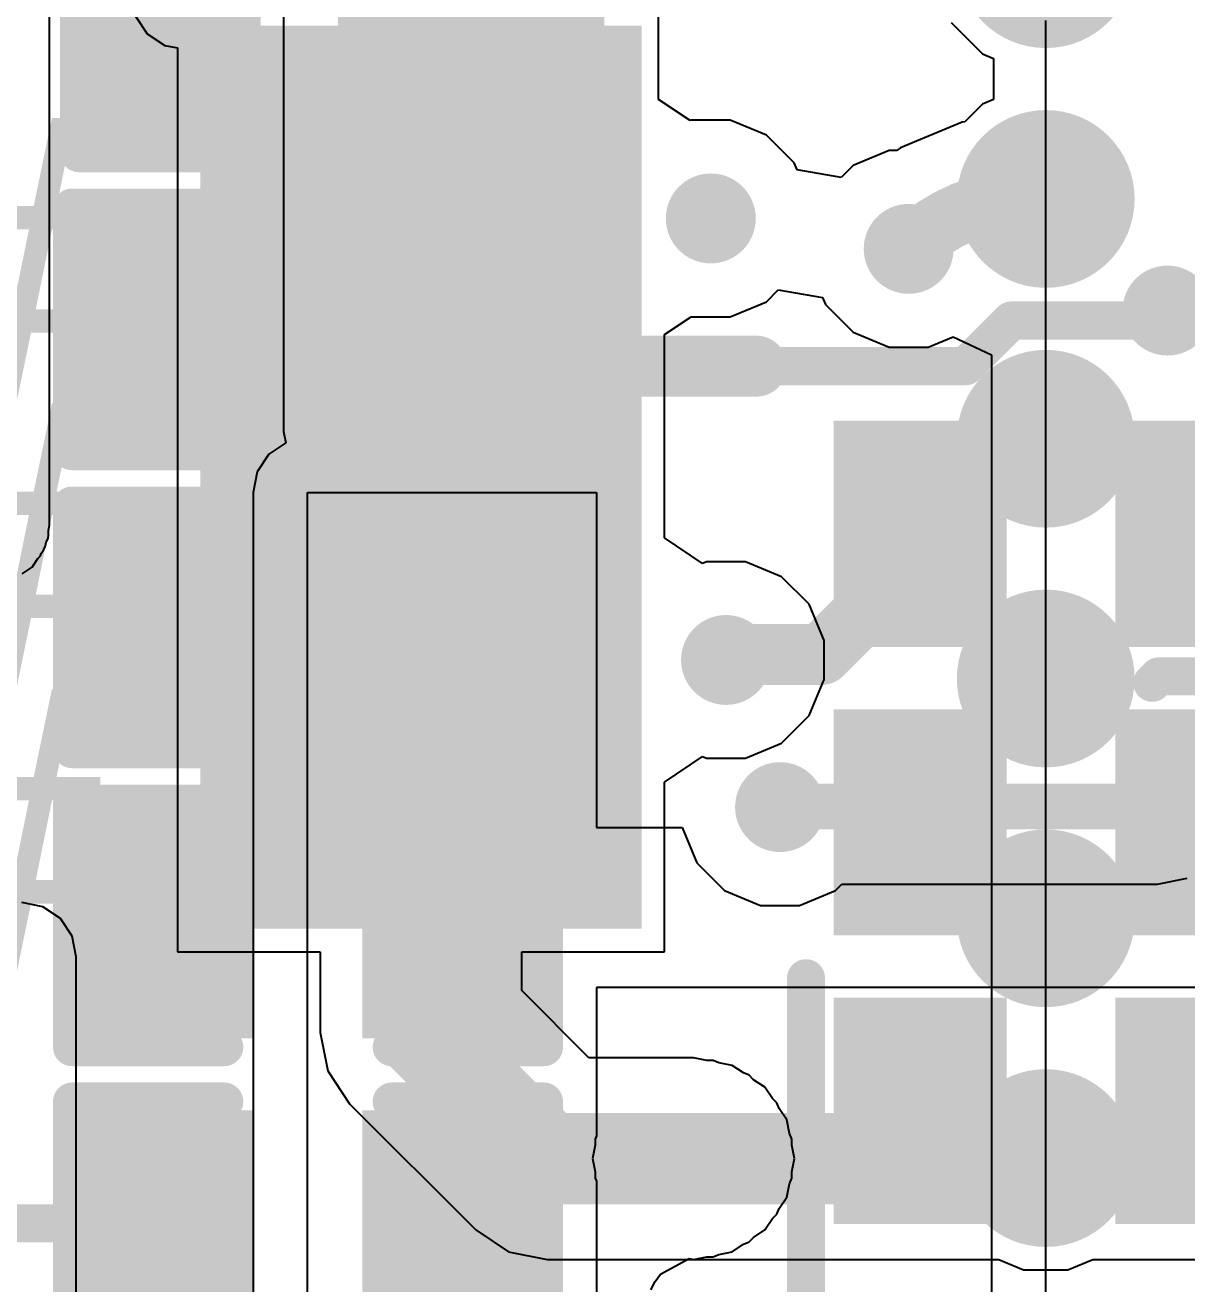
# Model space of a CAD drawing. Header units: millimetres. Extents: x -1.7 to 76.1, y -1.1 to 50.5.
# Drawn here: x 9.421 to 13.298, y 20.245 to 24.445 of the extents above; entities that cross this region are included whole.
import ezdxf

# ---------------------------------------------------------------- set-up
doc = ezdxf.new("R2010")
doc.units = ezdxf.units.MM
for name, color, linetype in [('BottomLayer', 5, 'Continuous'), ('BottomPaste', 16, 'Continuous'), ('BottomSolder', 6, 'Continuous'), ('TopLayer', 1, 'Continuous'), ('TopOverlay', 2, 'Continuous'), ('TopPaste', 8, 'Continuous'), ('TopSolder', 216, 'Continuous'), ('ViaHoleLayer', 16, 'Continuous')]:
    doc.layers.add(name, color=color, linetype=linetype)
doc.styles.add('Arial', font='', dxfattribs={"height": 0.2})
doc.styles.get('Arial').set_extended_font_data('Arial')

# ---------------------------------------------------------------- blocks, each defined once
blk = doc.blocks.new('C___0402_22')
at = {"layer": 'TopLayer'}
for points in [[(-0.6985, -0.3175), (-0.6985, 0.3175), (-0.2413, 0.3175), (-0.2413, -0.3175)], [(0.2413, -0.3175), (0.2413, 0.3175), (0.6985, 0.3175), (0.6985, -0.3175)]]:
    blk.add_hatch(color=1, dxfattribs=at).paths.add_polyline_path(points)
at = {"layer": 'TopPaste'}
for points in [[(-0.6985, -0.3175), (-0.6985, 0.3175), (-0.2413, 0.3175), (-0.2413, -0.3175)], [(0.2413, -0.3175), (0.2413, 0.3175), (0.6985, 0.3175), (0.6985, -0.3175)]]:
    blk.add_hatch(color=8, dxfattribs=at).paths.add_polyline_path(points)
at = {"layer": 'TopSolder'}
for points in [[(-0.7585, -0.3775), (-0.7585, 0.3775), (-0.1813, 0.3775), (-0.1813, -0.3775)], [(0.1813, -0.3775), (0.1813, 0.3775), (0.7585, 0.3775), (0.7585, -0.3775)]]:
    blk.add_hatch(color=216, dxfattribs=at).paths.add_polyline_path(points)
at = {"layer": 'TopOverlay', "const_width": 0.127}
for points in [[(-0.7874, 0.4064), (-0.2794, 0.4064)], [(-0.7874, -0.4064), (-0.7874, 0.4064)], [(0.2794, 0.4064), (0.7874, 0.4064)], [(0.7874, -0.4064), (0.7874, 0.4064)], [(-0.7874, -0.4064), (-0.2794, -0.4064)], [(0.2794, -0.4064), (0.7874, -0.4064)]]:
    blk.add_lwpolyline(points, dxfattribs=at)
at = {"layer": 'TopOverlay', "const_width": 0.0635}
for points in [[(-0.8191, 0.4064, 1), (-0.7556, 0.4064, 1)], [(-0.8191, 0.4064, 1), (-0.7556, 0.4064, 1)], [(-0.3111, 0.4064, 1), (-0.2477, 0.4064, 1)], [(0.2477, 0.4064, 1), (0.3111, 0.4064, 1)], [(0.7556, 0.4064, 1), (0.8191, 0.4064, 1)], [(0.7556, 0.4064, 1), (0.8191, 0.4064, 1)], [(-0.8191, -0.4064, 1), (-0.7556, -0.4064, 1)], [(-0.8191, -0.4064, 1), (-0.7556, -0.4064, 1)], [(-0.3111, -0.4064, 1), (-0.2477, -0.4064, 1)], [(0.2477, -0.4064, 1), (0.3111, -0.4064, 1)], [(0.7556, -0.4064, 1), (0.8191, -0.4064, 1)], [(0.7556, -0.4064, 1), (0.8191, -0.4064, 1)]]:
    blk.add_lwpolyline(points, format="xyb", close=True, dxfattribs=at)
blk = doc.blocks.new('C___0402_B_24')
at = {"layer": 'BottomLayer'}
for points in [[(-0.2413, 0.3175), (-0.2413, -0.3175), (-0.6985, -0.3175), (-0.6985, 0.3175)], [(0.6985, 0.3175), (0.6985, -0.3175), (0.2413, -0.3175), (0.2413, 0.3175)]]:
    blk.add_hatch(color=5, dxfattribs=at).paths.add_polyline_path(points)
at = {"layer": 'BottomPaste'}
for points in [[(-0.2413, 0.3175), (-0.2413, -0.3175), (-0.6985, -0.3175), (-0.6985, 0.3175)], [(0.6985, 0.3175), (0.6985, -0.3175), (0.2413, -0.3175), (0.2413, 0.3175)]]:
    blk.add_hatch(color=16, dxfattribs=at).paths.add_polyline_path(points)
at = {"layer": 'BottomSolder'}
for points in [[(-0.1813, 0.3775), (-0.1813, -0.3775), (-0.7585, -0.3775), (-0.7585, 0.3775)], [(0.7585, 0.3775), (0.7585, -0.3775), (0.1813, -0.3775), (0.1813, 0.3775)]]:
    blk.add_hatch(color=6, dxfattribs=at).paths.add_polyline_path(points)
blk = doc.blocks.new('C___0402_B_25')
at = {"layer": 'BottomLayer'}
for points in [[(-0.2413, 0.3175), (-0.2413, -0.3175), (-0.6985, -0.3175), (-0.6985, 0.3175)], [(0.6985, 0.3175), (0.6985, -0.3175), (0.2413, -0.3175), (0.2413, 0.3175)]]:
    blk.add_hatch(color=5, dxfattribs=at).paths.add_polyline_path(points)
at = {"layer": 'BottomPaste'}
for points in [[(-0.2413, 0.3175), (-0.2413, -0.3175), (-0.6985, -0.3175), (-0.6985, 0.3175)], [(0.6985, 0.3175), (0.6985, -0.3175), (0.2413, -0.3175), (0.2413, 0.3175)]]:
    blk.add_hatch(color=16, dxfattribs=at).paths.add_polyline_path(points)
at = {"layer": 'BottomSolder'}
for points in [[(-0.1813, 0.3775), (-0.1813, -0.3775), (-0.7585, -0.3775), (-0.7585, 0.3775)], [(0.7585, 0.3775), (0.7585, -0.3775), (0.1813, -0.3775), (0.1813, 0.3775)]]:
    blk.add_hatch(color=6, dxfattribs=at).paths.add_polyline_path(points)
blk = doc.blocks.new('C___0402_B_26')
at = {"layer": 'BottomLayer'}
for points in [[(-0.2413, 0.3175), (-0.2413, -0.3175), (-0.6985, -0.3175), (-0.6985, 0.3175)], [(0.6985, 0.3175), (0.6985, -0.3175), (0.2413, -0.3175), (0.2413, 0.3175)]]:
    blk.add_hatch(color=5, dxfattribs=at).paths.add_polyline_path(points)
at = {"layer": 'BottomPaste'}
for points in [[(-0.2413, 0.3175), (-0.2413, -0.3175), (-0.6985, -0.3175), (-0.6985, 0.3175)], [(0.6985, 0.3175), (0.6985, -0.3175), (0.2413, -0.3175), (0.2413, 0.3175)]]:
    blk.add_hatch(color=16, dxfattribs=at).paths.add_polyline_path(points)
at = {"layer": 'BottomSolder'}
for points in [[(-0.1813, 0.3775), (-0.1813, -0.3775), (-0.7585, -0.3775), (-0.7585, 0.3775)], [(0.7585, 0.3775), (0.7585, -0.3775), (0.1813, -0.3775), (0.1813, 0.3775)]]:
    blk.add_hatch(color=6, dxfattribs=at).paths.add_polyline_path(points)
blk = doc.blocks.new('C___0402_27')
at = {"layer": 'TopLayer'}
for points in [[(-0.6985, -0.3175), (-0.6985, 0.3175), (-0.2413, 0.3175), (-0.2413, -0.3175)], [(0.2413, -0.3175), (0.2413, 0.3175), (0.6985, 0.3175), (0.6985, -0.3175)]]:
    blk.add_hatch(color=1, dxfattribs=at).paths.add_polyline_path(points)
at = {"layer": 'TopPaste'}
for points in [[(-0.6985, -0.3175), (-0.6985, 0.3175), (-0.2413, 0.3175), (-0.2413, -0.3175)], [(0.2413, -0.3175), (0.2413, 0.3175), (0.6985, 0.3175), (0.6985, -0.3175)]]:
    blk.add_hatch(color=8, dxfattribs=at).paths.add_polyline_path(points)
at = {"layer": 'TopSolder'}
for points in [[(-0.7585, -0.3775), (-0.7585, 0.3775), (-0.1813, 0.3775), (-0.1813, -0.3775)], [(0.1813, -0.3775), (0.1813, 0.3775), (0.7585, 0.3775), (0.7585, -0.3775)]]:
    blk.add_hatch(color=216, dxfattribs=at).paths.add_polyline_path(points)
at = {"layer": 'TopOverlay', "const_width": 0.127}
for points in [[(-0.7874, 0.4064), (-0.2794, 0.4064)], [(-0.7874, -0.4064), (-0.7874, 0.4064)], [(0.2794, 0.4064), (0.7874, 0.4064)], [(0.7874, -0.4064), (0.7874, 0.4064)], [(-0.7874, -0.4064), (-0.2794, -0.4064)], [(0.2794, -0.4064), (0.7874, -0.4064)]]:
    blk.add_lwpolyline(points, dxfattribs=at)
at = {"layer": 'TopOverlay', "const_width": 0.0635}
for points in [[(-0.8191, 0.4064, 1), (-0.7556, 0.4064, 1)], [(-0.8191, 0.4064, 1), (-0.7556, 0.4064, 1)], [(-0.3111, 0.4064, 1), (-0.2477, 0.4064, 1)], [(0.2477, 0.4064, 1), (0.3111, 0.4064, 1)], [(0.7556, 0.4064, 1), (0.8191, 0.4064, 1)], [(0.7556, 0.4064, 1), (0.8191, 0.4064, 1)], [(-0.8191, -0.4064, 1), (-0.7556, -0.4064, 1)], [(-0.8191, -0.4064, 1), (-0.7556, -0.4064, 1)], [(-0.3111, -0.4064, 1), (-0.2477, -0.4064, 1)], [(0.2477, -0.4064, 1), (0.3111, -0.4064, 1)], [(0.7556, -0.4064, 1), (0.8191, -0.4064, 1)], [(0.7556, -0.4064, 1), (0.8191, -0.4064, 1)]]:
    blk.add_lwpolyline(points, format="xyb", close=True, dxfattribs=at)
blk = doc.blocks.new('C___0402_29')
at = {"layer": 'TopLayer'}
for points in [[(-0.6985, -0.3175), (-0.6985, 0.3175), (-0.2413, 0.3175), (-0.2413, -0.3175)], [(0.2413, -0.3175), (0.2413, 0.3175), (0.6985, 0.3175), (0.6985, -0.3175)]]:
    blk.add_hatch(color=1, dxfattribs=at).paths.add_polyline_path(points)
at = {"layer": 'TopPaste'}
for points in [[(-0.6985, -0.3175), (-0.6985, 0.3175), (-0.2413, 0.3175), (-0.2413, -0.3175)], [(0.2413, -0.3175), (0.2413, 0.3175), (0.6985, 0.3175), (0.6985, -0.3175)]]:
    blk.add_hatch(color=8, dxfattribs=at).paths.add_polyline_path(points)
at = {"layer": 'TopSolder'}
for points in [[(-0.7585, -0.3775), (-0.7585, 0.3775), (-0.1813, 0.3775), (-0.1813, -0.3775)], [(0.1813, -0.3775), (0.1813, 0.3775), (0.7585, 0.3775), (0.7585, -0.3775)]]:
    blk.add_hatch(color=216, dxfattribs=at).paths.add_polyline_path(points)
at = {"layer": 'TopOverlay', "const_width": 0.127}
for points in [[(-0.7874, 0.4064), (-0.7874, -0.4064)], [(-0.2794, 0.4064), (-0.7874, 0.4064)], [(0.7874, 0.4064), (0.2794, 0.4064)], [(0.7874, 0.4064), (0.7874, -0.4064)], [(-0.2794, -0.4064), (-0.7874, -0.4064)], [(0.7874, -0.4064), (0.2794, -0.4064)]]:
    blk.add_lwpolyline(points, dxfattribs=at)
at = {"layer": 'TopOverlay', "const_width": 0.0635}
for points in [[(-0.8191, 0.4064, 1), (-0.7556, 0.4064, 1)], [(-0.8191, 0.4064, 1), (-0.7556, 0.4064, 1)], [(-0.3111, 0.4064, 1), (-0.2477, 0.4064, 1)], [(0.2477, 0.4064, 1), (0.3111, 0.4064, 1)], [(0.7556, 0.4064, 1), (0.8191, 0.4064, 1)], [(0.7556, 0.4064, 1), (0.8191, 0.4064, 1)], [(-0.8191, -0.4064, 1), (-0.7556, -0.4064, 1)], [(-0.8191, -0.4064, 1), (-0.7556, -0.4064, 1)], [(-0.3111, -0.4064, 1), (-0.2477, -0.4064, 1)], [(0.2477, -0.4064, 1), (0.3111, -0.4064, 1)], [(0.7556, -0.4064, 1), (0.8191, -0.4064, 1)], [(0.7556, -0.4064, 1), (0.8191, -0.4064, 1)]]:
    blk.add_lwpolyline(points, format="xyb", close=True, dxfattribs=at)
blk = doc.blocks.new('C___0402_30')
at = {"layer": 'TopLayer'}
for points in [[(-0.6985, -0.3175), (-0.6985, 0.3175), (-0.2413, 0.3175), (-0.2413, -0.3175)], [(0.2413, -0.3175), (0.2413, 0.3175), (0.6985, 0.3175), (0.6985, -0.3175)]]:
    blk.add_hatch(color=1, dxfattribs=at).paths.add_polyline_path(points)
at = {"layer": 'TopPaste'}
for points in [[(-0.6985, -0.3175), (-0.6985, 0.3175), (-0.2413, 0.3175), (-0.2413, -0.3175)], [(0.2413, -0.3175), (0.2413, 0.3175), (0.6985, 0.3175), (0.6985, -0.3175)]]:
    blk.add_hatch(color=8, dxfattribs=at).paths.add_polyline_path(points)
at = {"layer": 'TopSolder'}
for points in [[(-0.7585, -0.3775), (-0.7585, 0.3775), (-0.1813, 0.3775), (-0.1813, -0.3775)], [(0.1813, -0.3775), (0.1813, 0.3775), (0.7585, 0.3775), (0.7585, -0.3775)]]:
    blk.add_hatch(color=216, dxfattribs=at).paths.add_polyline_path(points)
at = {"layer": 'TopOverlay', "const_width": 0.127}
for points in [[(-0.7874, 0.4064), (-0.2794, 0.4064)], [(-0.7874, -0.4064), (-0.7874, 0.4064)], [(0.2794, 0.4064), (0.7874, 0.4064)], [(0.7874, -0.4064), (0.7874, 0.4064)], [(-0.7874, -0.4064), (-0.2794, -0.4064)], [(0.2794, -0.4064), (0.7874, -0.4064)]]:
    blk.add_lwpolyline(points, dxfattribs=at)
at = {"layer": 'TopOverlay', "const_width": 0.0635}
for points in [[(-0.8191, 0.4064, 1), (-0.7556, 0.4064, 1)], [(-0.8191, 0.4064, 1), (-0.7556, 0.4064, 1)], [(-0.3111, 0.4064, 1), (-0.2477, 0.4064, 1)], [(0.2477, 0.4064, 1), (0.3111, 0.4064, 1)], [(0.7556, 0.4064, 1), (0.8191, 0.4064, 1)], [(0.7556, 0.4064, 1), (0.8191, 0.4064, 1)], [(-0.8191, -0.4064, 1), (-0.7556, -0.4064, 1)], [(-0.8191, -0.4064, 1), (-0.7556, -0.4064, 1)], [(-0.3111, -0.4064, 1), (-0.2477, -0.4064, 1)], [(0.2477, -0.4064, 1), (0.3111, -0.4064, 1)], [(0.7556, -0.4064, 1), (0.8191, -0.4064, 1)], [(0.7556, -0.4064, 1), (0.8191, -0.4064, 1)]]:
    blk.add_lwpolyline(points, format="xyb", close=True, dxfattribs=at)
blk = doc.blocks.new('C___0402_31')
at = {"layer": 'TopLayer'}
for points in [[(-0.6985, -0.3175), (-0.6985, 0.3175), (-0.2413, 0.3175), (-0.2413, -0.3175)], [(0.2413, -0.3175), (0.2413, 0.3175), (0.6985, 0.3175), (0.6985, -0.3175)]]:
    blk.add_hatch(color=1, dxfattribs=at).paths.add_polyline_path(points)
at = {"layer": 'TopPaste'}
for points in [[(-0.6985, -0.3175), (-0.6985, 0.3175), (-0.2413, 0.3175), (-0.2413, -0.3175)], [(0.2413, -0.3175), (0.2413, 0.3175), (0.6985, 0.3175), (0.6985, -0.3175)]]:
    blk.add_hatch(color=8, dxfattribs=at).paths.add_polyline_path(points)
at = {"layer": 'TopSolder'}
for points in [[(-0.7585, -0.3775), (-0.7585, 0.3775), (-0.1813, 0.3775), (-0.1813, -0.3775)], [(0.1813, -0.3775), (0.1813, 0.3775), (0.7585, 0.3775), (0.7585, -0.3775)]]:
    blk.add_hatch(color=216, dxfattribs=at).paths.add_polyline_path(points)
at = {"layer": 'TopOverlay', "const_width": 0.127}
for points in [[(-0.7874, 0.4064), (-0.2794, 0.4064)], [(-0.7874, -0.4064), (-0.7874, 0.4064)], [(0.2794, 0.4064), (0.7874, 0.4064)], [(0.7874, -0.4064), (0.7874, 0.4064)], [(-0.7874, -0.4064), (-0.2794, -0.4064)], [(0.2794, -0.4064), (0.7874, -0.4064)]]:
    blk.add_lwpolyline(points, dxfattribs=at)
at = {"layer": 'TopOverlay', "const_width": 0.0635}
for points in [[(-0.8191, 0.4064, 1), (-0.7556, 0.4064, 1)], [(-0.8191, 0.4064, 1), (-0.7556, 0.4064, 1)], [(-0.3111, 0.4064, 1), (-0.2477, 0.4064, 1)], [(0.2477, 0.4064, 1), (0.3111, 0.4064, 1)], [(0.7556, 0.4064, 1), (0.8191, 0.4064, 1)], [(0.7556, 0.4064, 1), (0.8191, 0.4064, 1)], [(-0.8191, -0.4064, 1), (-0.7556, -0.4064, 1)], [(-0.8191, -0.4064, 1), (-0.7556, -0.4064, 1)], [(-0.3111, -0.4064, 1), (-0.2477, -0.4064, 1)], [(0.2477, -0.4064, 1), (0.3111, -0.4064, 1)], [(0.7556, -0.4064, 1), (0.8191, -0.4064, 1)], [(0.7556, -0.4064, 1), (0.8191, -0.4064, 1)]]:
    blk.add_lwpolyline(points, format="xyb", close=True, dxfattribs=at)
blk = doc.blocks.new('IND_1210_B_122')
at = {"layer": 'BottomLayer'}
for points in [[(-2.106, 1.405), (-0.836, 1.405), (-0.836, -1.405), (-2.106, -1.405)], [(0.836, 1.405), (2.106, 1.405), (2.106, -1.405), (0.836, -1.405)]]:
    blk.add_hatch(color=5, dxfattribs=at).paths.add_polyline_path(points)
at = {"layer": 'BottomPaste'}
for points in [[(-2.106, 1.405), (-0.836, 1.405), (-0.836, -1.405), (-2.106, -1.405)], [(0.836, 1.405), (2.106, 1.405), (2.106, -1.405), (0.836, -1.405)]]:
    blk.add_hatch(color=16, dxfattribs=at).paths.add_polyline_path(points)
at = {"layer": 'BottomSolder'}
for points in [[(-2.2076, 1.5066), (-0.7344, 1.5066), (-0.7344, -1.5066), (-2.2076, -1.5066)], [(0.7344, 1.5066), (2.2076, 1.5066), (2.2076, -1.5066), (0.7344, -1.5066)]]:
    blk.add_hatch(color=6, dxfattribs=at).paths.add_polyline_path(points)
blk = doc.blocks.new('196_LFBGA__12_12__217')
at = {"layer": 'TopLayer'}
h = blk.add_hatch(color=1, dxfattribs=at)
edge = h.paths.add_edge_path()
edge.add_arc((-5.2, -0.4), 0.195, 0, 360)
h = blk.add_hatch(color=1, dxfattribs=at)
edge = h.paths.add_edge_path()
edge.add_arc((-5.2, -1.2), 0.195, 0, 360)
h = blk.add_hatch(color=1, dxfattribs=at)
edge = h.paths.add_edge_path()
edge.add_arc((-5.2, -2), 0.195, 0, 360)
h = blk.add_hatch(color=1, dxfattribs=at)
edge = h.paths.add_edge_path()
edge.add_arc((-5.2, -2.8), 0.195, 0, 360)
h = blk.add_hatch(color=1, dxfattribs=at)
edge = h.paths.add_edge_path()
edge.add_arc((-5.2, -3.6), 0.195, 0, 360)
at = {"layer": 'TopPaste'}
h = blk.add_hatch(color=8, dxfattribs=at)
edge = h.paths.add_edge_path()
edge.add_arc((-5.2, -0.4), 0.195, 0, 360)
h = blk.add_hatch(color=8, dxfattribs=at)
edge = h.paths.add_edge_path()
edge.add_arc((-5.2, -1.2), 0.195, 0, 360)
h = blk.add_hatch(color=8, dxfattribs=at)
edge = h.paths.add_edge_path()
edge.add_arc((-5.2, -2), 0.195, 0, 360)
h = blk.add_hatch(color=8, dxfattribs=at)
edge = h.paths.add_edge_path()
edge.add_arc((-5.2, -2.8), 0.195, 0, 360)
h = blk.add_hatch(color=8, dxfattribs=at)
edge = h.paths.add_edge_path()
edge.add_arc((-5.2, -3.6), 0.195, 0, 360)
at = {"layer": 'TopSolder'}
h = blk.add_hatch(color=216, dxfattribs=at)
edge = h.paths.add_edge_path()
edge.add_arc((-5.2, 0.4), 0.2966, 0, 360)
h = blk.add_hatch(color=216, dxfattribs=at)
edge = h.paths.add_edge_path()
edge.add_arc((-5.2, -0.4), 0.2966, 0, 360)
h = blk.add_hatch(color=216, dxfattribs=at)
edge = h.paths.add_edge_path()
edge.add_arc((-5.2, -1.2), 0.2966, 0, 360)
h = blk.add_hatch(color=216, dxfattribs=at)
edge = h.paths.add_edge_path()
edge.add_arc((-5.2, -2), 0.2966, 0, 360)
h = blk.add_hatch(color=216, dxfattribs=at)
edge = h.paths.add_edge_path()
edge.add_arc((-5.2, -2.8), 0.2966, 0, 360)
h = blk.add_hatch(color=216, dxfattribs=at)
edge = h.paths.add_edge_path()
edge.add_arc((-5.2, -3.6), 0.2966, 0, 360)
at = {"layer": 'TopOverlay', "const_width": 0.127}
blk.add_lwpolyline([(-6, -6), (-6, -3)], dxfattribs=at)
at = {"layer": 'TopOverlay', "const_width": 0.0635}
blk.add_lwpolyline([(-6.0318, -3, 1), (-5.9683, -3, 1)], format="xyb", close=True, dxfattribs=at)

msp = doc.modelspace()

# ---------------------------------------------------------------- hatches: boundary and pattern name
at = {"layer": 'BottomLayer'}
h = msp.add_hatch(color=5, dxfattribs=at)
edge = h.paths.add_edge_path()
edge.add_arc((11.7094, 23.7998), 0.15, 0, 360)
h = msp.add_hatch(color=5, dxfattribs=at)
edge = h.paths.add_edge_path()
edge.add_arc((12.3698, 23.6982), 0.15, 0, 360)
h = msp.add_hatch(color=5, dxfattribs=at)
edge = h.paths.add_edge_path()
edge.add_arc((13.2334, 23.4924), 0.15, 0, 360)
h = msp.add_hatch(color=5, dxfattribs=at)
edge = h.paths.add_edge_path()
edge.add_arc((11.7602, 22.3266), 0.15, 0, 360)
h = msp.add_hatch(color=5, dxfattribs=at)
edge = h.paths.add_edge_path()
edge.add_arc((11.9404, 21.8357), 0.15, 0, 360)
h = msp.add_hatch(color=5, dxfattribs=at)
edge = h.paths.add_edge_path()
edge.add_arc((11.6519, 20.663), 0.15, 0, 360)
at = {"layer": 'TopLayer'}
msp.add_hatch(color=1, dxfattribs=at).paths.add_polyline_path([(10.4648, 23.0886), (11.3538, 23.0886), (11.3538, 24.7904), (10.4648, 24.7904)])
h = msp.add_hatch(color=1, dxfattribs=at)
edge = h.paths.add_edge_path()
edge.add_arc((11.7094, 23.7998), 0.15, 0, 360)
h = msp.add_hatch(color=1, dxfattribs=at)
edge = h.paths.add_edge_path()
edge.add_arc((12.3698, 23.6982), 0.15, 0, 360)
h = msp.add_hatch(color=1, dxfattribs=at)
edge = h.paths.add_edge_path()
edge.add_arc((13.2334, 23.4924), 0.15, 0, 360)
h = msp.add_hatch(color=1, dxfattribs=at)
edge = h.paths.add_edge_path()
edge.add_arc((11.7602, 22.3266), 0.15, 0, 360)
h = msp.add_hatch(color=1, dxfattribs=at)
edge = h.paths.add_edge_path()
edge.add_arc((11.9404, 21.8357), 0.15, 0, 360)
h = msp.add_hatch(color=1, dxfattribs=at)
edge = h.paths.add_edge_path()
edge.add_arc((11.6519, 20.663), 0.15, 0, 360)
at = {"layer": 'ViaHoleLayer'}
h = msp.add_hatch(color=16, dxfattribs=at)
edge = h.paths.add_edge_path()
edge.add_arc((11.7094, 23.7998), 0.1, 0, 360)
h = msp.add_hatch(color=16, dxfattribs=at)
edge = h.paths.add_edge_path()
edge.add_arc((12.3698, 23.6982), 0.1, 0, 360)
h = msp.add_hatch(color=16, dxfattribs=at)
edge = h.paths.add_edge_path()
edge.add_arc((13.2334, 23.4924), 0.1, 0, 360)
h = msp.add_hatch(color=16, dxfattribs=at)
edge = h.paths.add_edge_path()
edge.add_arc((11.7602, 22.3266), 0.1, 0, 360)
h = msp.add_hatch(color=16, dxfattribs=at)
edge = h.paths.add_edge_path()
edge.add_arc((11.9404, 21.8357), 0.1, 0, 360)
h = msp.add_hatch(color=16, dxfattribs=at)
edge = h.paths.add_edge_path()
edge.add_arc((11.6519, 20.663), 0.1, 0, 360)

# ---------------------------------------------------------------- linework, layer by layer
at = {"layer": 'BottomLayer'}
for p, q in [((9.7893, 24.475), (9.8286, 24.4162)), ((12.827, 19.6233), (12.827, 24.4602)), ((9.8286, 24.4162), (9.8874, 24.3769)), ((9.8874, 24.3769), (9.9292, 24.3686)), ((9.9292, 24.3686), (9.9292, 21.3534)), ((11.8951, 23.5219), (11.9343, 23.5611)), ((11.9343, 23.5611), (12.0821, 23.5363)), ((11.7746, 23.472), (11.8951, 23.5219)), ((12.0821, 23.5363), (12.0919, 23.5125)), ((12.0919, 23.5125), (12.1841, 23.4203)), ((11.5548, 23.4123), (11.6442, 23.472)), ((11.6442, 23.472), (11.7746, 23.472)), ((11.5548, 22.7338), (11.5548, 23.4123)), ((12.1841, 23.4203), (12.3046, 23.3704)), ((12.435, 23.3704), (12.5187, 23.4051)), ((12.5187, 23.4051), (12.6457, 23.3446)), ((12.3046, 23.3704), (12.435, 23.3704)), ((12.6457, 23.3446), (12.6457, 19.6233)), ((11.6818, 22.6489), (11.5548, 22.7338)), ((11.695, 22.6544), (11.6818, 22.6489)), ((11.8254, 22.6544), (11.695, 22.6544)), ((11.9459, 22.6045), (11.8254, 22.6544)), ((12.0381, 22.5123), (11.9459, 22.6045)), ((12.088, 22.3918), (12.0381, 22.5123)), ((12.088, 22.2614), (12.088, 22.3918)), ((12.0381, 22.1409), (12.088, 22.2614)), ((11.9459, 22.0487), (12.0381, 22.1409)), ((11.8254, 21.9988), (11.9459, 22.0487)), ((11.5548, 21.9194), (11.6818, 22.0043)), ((11.6818, 22.0043), (11.695, 21.9988)), ((11.695, 21.9988), (11.8254, 21.9988)), ((11.5548, 21.3534), (11.5548, 21.9194)), ((9.4801, 21.5035), (9.4107, 21.5173)), ((9.5389, 21.4642), (9.4801, 21.5035)), ((9.5782, 21.4054), (9.5389, 21.4642)), ((9.592, 21.336), (9.5782, 21.4054)), ((9.592, 19.7231), (9.592, 21.336)), ((9.9292, 21.3534), (10.4053, 21.3534)), ((10.4053, 21.3534), (10.4053, 21.0842)), ((11.0787, 21.2237), (11.0787, 21.3534)), ((11.0787, 21.3534), (11.5548, 21.3534)), ((11.3027, 20.9997), (11.0787, 21.2237)), ((10.4053, 21.0842), (10.431, 20.9554)), ((11.6519, 20.9997), (11.3027, 20.9997)), ((11.6965, 20.9908), (11.6519, 20.9997)), ((10.431, 20.9554), (10.5039, 20.8461)), ((11.7171, 20.9908), (11.6965, 20.9908)), ((11.7362, 20.9829), (11.7171, 20.9908)), ((11.7807, 20.974), (11.7362, 20.9829)), ((11.8186, 20.9488), (11.7807, 20.974)), ((11.8376, 20.9409), (11.8186, 20.9488)), ((11.8522, 20.9263), (11.8376, 20.9409)), ((11.89, 20.9011), (11.8522, 20.9263)), ((11.9152, 20.8633), (11.89, 20.9011)), ((10.5039, 20.8461), (10.9251, 20.4249)), ((11.9298, 20.8487), (11.9152, 20.8633)), ((11.9377, 20.8296), (11.9298, 20.8487)), ((11.963, 20.7918), (11.9377, 20.8296)), ((11.9718, 20.7472), (11.963, 20.7918)), ((11.9797, 20.7282), (11.9718, 20.7472)), ((11.9797, 20.7076), (11.9797, 20.7282)), ((11.9886, 20.663), (11.9797, 20.7076)), ((11.9797, 20.6184), (11.9886, 20.663)), ((11.963, 20.5342), (11.9718, 20.5787)), ((11.9718, 20.5787), (11.9797, 20.5978)), ((11.9797, 20.5978), (11.9797, 20.6184)), ((11.9298, 20.4773), (11.9377, 20.4964)), ((11.9377, 20.4964), (11.963, 20.5342)), ((11.89, 20.4249), (11.9152, 20.4627)), ((11.9152, 20.4627), (11.9298, 20.4773)), ((10.9251, 20.4249), (11.0344, 20.352)), ((11.8522, 20.3997), (11.89, 20.4249)), ((11.7807, 20.352), (11.8186, 20.3772)), ((11.8186, 20.3772), (11.8376, 20.3851)), ((11.8376, 20.3851), (11.8522, 20.3997)), ((11.0344, 20.352), (11.1632, 20.3263)), ((11.1632, 20.3263), (11.6519, 20.3263)), ((11.6519, 20.3263), (11.6965, 20.3352)), ((11.6965, 20.3352), (11.7171, 20.3352)), ((11.7171, 20.3352), (11.7362, 20.3431)), ((11.7362, 20.3431), (11.7807, 20.352))]:
    msp.add_line(p, q, dxfattribs=at)
for points, const_width in [([(10.742, 21.0842), (10.742, 22.987)], 0.3048), ([(13.1826, 22.2504), (13.2039, 22.2717)], 0.127), ([(13.2039, 22.2717), (14.4194, 22.2717)], 0.127), ([(10.742, 21.0842), (11.1632, 20.663)], 0.3048), ([(11.1632, 20.663), (11.6519, 20.663)], 0.3048)]:
    msp.add_lwpolyline(points, dxfattribs=dict(at, const_width=const_width))
for points, const_width in [([(10.6658, 22.987, 1), (10.8182, 22.987, 1)], 0.1524), ([(13.1509, 22.2504, 1), (13.2143, 22.2504, 1)], 0.0635), ([(13.1722, 22.2717, 1), (13.2357, 22.2717, 1)], 0.0635), ([(13.1722, 22.2717, 1), (13.2357, 22.2717, 1)], 0.0635), ([(10.6658, 21.0842, 1), (10.8182, 21.0842, 1)], 0.1524), ([(10.6658, 21.0842, 1), (10.8182, 21.0842, 1)], 0.1524), ([(11.087, 20.663, 1), (11.2394, 20.663, 1)], 0.1524), ([(11.087, 20.663, 1), (11.2394, 20.663, 1)], 0.1524), ([(11.5757, 20.663, 1), (11.7281, 20.663, 1)], 0.1524)]:
    msp.add_lwpolyline(points, format="xyb", close=True, dxfattribs=dict(at, const_width=const_width))
at = {"layer": 'TopLayer'}
for p, q in [((9.5031, 22.7763), (9.5031, 24.8541)), ((10.2835, 24.7904), (10.2835, 23.0886)), ((11.5351, 24.1967), (11.5351, 24.7904)), ((12.5112, 24.4536), (12.616, 24.3488)), ((12.616, 24.3488), (12.6528, 24.3335)), ((12.6528, 24.3335), (12.6528, 24.1961)), ((11.6407, 24.1261), (11.5351, 24.1967)), ((12.6528, 24.1961), (12.616, 24.1808)), ((12.616, 24.1808), (12.5571, 24.122)), ((11.6442, 24.1276), (11.6407, 24.1261)), ((11.7746, 24.1276), (11.6442, 24.1276)), ((11.8951, 24.0777), (11.7746, 24.1276)), ((12.5478, 24.1207), (12.343, 24.0359)), ((12.5571, 24.122), (12.5478, 24.1207)), ((11.9873, 23.9855), (11.8951, 24.0777)), ((12.3046, 24.026), (12.1841, 23.9761)), ((12.3301, 24.026), (12.3046, 24.026)), ((12.343, 24.0359), (12.3301, 24.026)), ((11.9971, 23.9617), (11.9873, 23.9855)), ((12.1449, 23.9369), (11.9971, 23.9617)), ((12.1841, 23.9761), (12.1449, 23.9369)), ((10.2835, 23.0886), (10.291, 23.051)), ((10.235, 23.0136), (10.1957, 22.9548)), ((10.291, 23.051), (10.235, 23.0136)), ((10.1957, 22.9548), (10.1819, 22.8854)), ((10.1819, 22.8854), (10.1819, 19.9263)), ((10.3632, 18.5242), (10.3632, 22.8854)), ((10.3632, 22.8854), (11.3284, 22.8854)), ((11.3284, 22.8854), (11.3284, 21.7678)), ((9.4996, 22.7588), (9.5031, 22.7763)), ((9.4893, 22.7069), (9.4919, 22.7201)), ((9.4919, 22.7201), (9.4977, 22.7323)), ((9.4977, 22.7323), (9.4979, 22.7368)), ((9.4977, 22.7323), (9.4977, 22.7323)), ((9.4979, 22.7368), (9.4996, 22.7409)), ((9.4996, 22.7409), (9.4996, 22.7588)), ((9.4726, 22.6756), (9.4752, 22.6821)), ((9.4752, 22.6821), (9.4837, 22.6947)), ((9.4837, 22.6947), (9.4878, 22.7047)), ((9.4878, 22.7047), (9.4893, 22.7069)), ((9.4878, 22.7047), (9.4878, 22.7047)), ((9.4119, 22.6141), (9.4444, 22.6358)), ((9.4444, 22.6359), (9.4639, 22.6651)), ((9.4444, 22.6358), (9.4444, 22.6359)), ((9.4639, 22.6651), (9.4675, 22.6683)), ((9.4675, 22.6683), (9.4687, 22.671)), ((9.4687, 22.671), (9.4711, 22.6734)), ((9.4711, 22.6734), (9.4726, 22.6756)), ((11.3284, 21.7678), (11.6137, 21.7678)), ((11.6137, 21.7678), (11.6625, 21.65)), ((11.6625, 21.65), (11.7547, 21.5578)), ((13.2, 21.5786), (13.2991, 21.5983)), ((11.7547, 21.5578), (11.8752, 21.5079)), ((12.0056, 21.5079), (12.1261, 21.5578)), ((12.1261, 21.5578), (12.1469, 21.5786)), ((12.1469, 21.5786), (13.2, 21.5786)), ((11.8752, 21.5079), (12.0056, 21.5079)), ((13.7452, 21.2344), (11.3284, 21.2344)), ((11.3284, 21.2344), (11.3284, 20.7386)), ((11.3241, 20.7076), (11.3152, 20.663)), ((11.3284, 20.7386), (11.3241, 20.7282)), ((11.3241, 20.7282), (11.3241, 20.7076)), ((11.3152, 20.663), (11.3241, 20.6184)), ((11.3241, 20.6184), (11.3241, 20.5978)), ((11.3241, 20.5978), (11.3284, 20.5874)), ((11.3284, 20.5874), (11.3284, 18.8256)), ((11.542, 20.2772), (11.6367, 20.3294)), ((11.6367, 20.3294), (11.6519, 20.3263)), ((11.6519, 20.3263), (12.6702, 20.3263)), ((12.6702, 20.3263), (12.753, 20.292)), ((12.9014, 20.292), (12.9842, 20.3263)), ((12.9842, 20.3263), (13.4702, 20.3263)), ((12.753, 20.292), (12.9014, 20.292)), ((11.5097, 20.2251), (11.5233, 20.2528)), ((11.5233, 20.2528), (11.542, 20.2772))]:
    msp.add_line(p, q, dxfattribs=at)
at = {"layer": 'TopLayer', "const_width": 0.2032}
msp.add_lwpolyline([(12.3699, 23.6983, -0.198879), (12.7677, 23.863)], format="xyb", dxfattribs=at)
at = {"layer": 'TopLayer'}
for points, const_width in [([(12.7677, 23.863), (12.829, 23.863)], 0.2032), ([(10.8351, 23.4297), (10.9579, 23.3069)], 0.2032), ([(12.56, 23.3069), (12.7124, 23.4593)], 0.127), ([(12.7124, 23.4593), (13.2003, 23.4593)], 0.127), ([(13.2003, 23.4593), (13.2334, 23.4924)], 0.127), ([(10.9579, 23.3069), (11.8618, 23.3069)], 0.2032), ([(11.8618, 23.3069), (12.56, 23.3069)], 0.127), ([(12.0792, 22.3451), (12.7988, 23.0648)], 0.2032), ([(12.7988, 23.0648), (12.8272, 23.0648)], 0.2032), ([(11.7602, 22.3266), (11.7787, 22.3451)], 0.2032), ([(11.7787, 22.3451), (12.0792, 22.3451)], 0.2032), ([(13.2, 21.8376), (13.6272, 22.2648)], 0.1524), ([(11.9404, 21.7849), (11.9931, 21.8376)], 0.1524), ([(11.9931, 21.8376), (13.2, 21.8376)], 0.1524), ([(11.6519, 20.663), (12.702, 20.663)], 0.3048), ([(12.829, 20.663), (13.629, 20.663)], 0.3048)]:
    msp.add_lwpolyline(points, dxfattribs=dict(at, const_width=const_width))
for points, const_width in [([(12.7169, 23.863, 1), (12.8185, 23.863, 1)], 0.1016), ([(12.7169, 23.863, 1), (12.8185, 23.863, 1)], 0.1016), ([(12.7782, 23.863, 1), (12.8798, 23.863, 1)], 0.1016), ([(12.3191, 23.6983, 1), (12.4207, 23.6983, 1)], 0.1016), ([(10.7843, 23.4297, 1), (10.8859, 23.4297, 1)], 0.1016), ([(12.6807, 23.4593, 1), (12.7442, 23.4593, 1)], 0.0635), ([(12.6807, 23.4593, 1), (12.7442, 23.4593, 1)], 0.0635), ([(13.1686, 23.4593, 1), (13.2321, 23.4593, 1)], 0.0635), ([(13.1686, 23.4593, 1), (13.2321, 23.4593, 1)], 0.0635), ([(13.2017, 23.4924, 1), (13.2652, 23.4924, 1)], 0.0635), ([(10.9071, 23.3069, 1), (11.0087, 23.3069, 1)], 0.1016), ([(10.9071, 23.3069, 1), (11.0087, 23.3069, 1)], 0.1016), ([(11.811, 23.3069, 1), (11.9126, 23.3069, 1)], 0.1016), ([(11.83, 23.3069, 1), (11.8935, 23.3069, 1)], 0.0635), ([(12.5283, 23.3069, 1), (12.5918, 23.3069, 1)], 0.0635), ([(12.5283, 23.3069, 1), (12.5918, 23.3069, 1)], 0.0635), ([(12.748, 23.0648, 1), (12.8496, 23.0648, 1)], 0.1016), ([(12.748, 23.0648, 1), (12.8496, 23.0648, 1)], 0.1016), ([(12.7764, 23.0648, 1), (12.878, 23.0648, 1)], 0.1016), ([(11.7094, 22.3266, 1), (11.811, 22.3266, 1)], 0.1016), ([(11.7279, 22.3451, 1), (11.8295, 22.3451, 1)], 0.1016), ([(11.7279, 22.3451, 1), (11.8295, 22.3451, 1)], 0.1016), ([(12.0284, 22.3451, 1), (12.13, 22.3451, 1)], 0.1016), ([(12.0284, 22.3451, 1), (12.13, 22.3451, 1)], 0.1016), ([(11.955, 21.8376, 1), (12.0312, 21.8376, 1)], 0.0762), ([(11.955, 21.8376, 1), (12.0312, 21.8376, 1)], 0.0762), ([(13.1619, 21.8376, 1), (13.2381, 21.8376, 1)], 0.0762), ([(13.1619, 21.8376, 1), (13.2381, 21.8376, 1)], 0.0762), ([(11.9023, 21.7849, 1), (11.9785, 21.7849, 1)], 0.0762), ([(11.5757, 20.663, 1), (11.7281, 20.663, 1)], 0.1524), ([(12.6258, 20.663, 1), (12.7782, 20.663, 1)], 0.1524), ([(12.7528, 20.663, 1), (12.9052, 20.663, 1)], 0.1524)]:
    msp.add_lwpolyline(points, format="xyb", close=True, dxfattribs=dict(at, const_width=const_width))
at = {"layer": 'TopOverlay', "const_width": 0.127}
msp.add_lwpolyline([(8.1788, 20.447), (9.5778, 20.447)], dxfattribs=at)
at = {"layer": 'TopOverlay', "const_width": 0.0635}
msp.add_lwpolyline([(9.5461, 20.447, 1), (9.6096, 20.447, 1)], format="xyb", close=True, dxfattribs=at)

# ---------------------------------------------------------------- block references
for name, p in [('196_LFBGA__12_12__217', (18.0272, 24.2648)), ('C___0402_22', (10.3886, 24.4239)), ('IND_1210_B_122', (9.271, 22.9362)), ('C___0402_27', (10.3652, 23.4297)), ('C___0402_B_26', (12.8778, 22.7473)), ('C___0402_31', (10.3652, 22.4355)), ('C___0402_B_25', (12.8778, 21.7849)), ('C___0402_30', (10.3652, 21.4412)), ('C___0402_B_24', (12.8778, 20.8225))]:
    msp.add_blockref(name, p)
at = {"rotation": 180}
msp.add_blockref('C___0402_29', (10.3652, 20.447), dxfattribs=at)

# ---------------------------------------------------------------- texts
at = {"layer": 'TopOverlay', "style": 'Arial'}
for p in [(8.89, 23.1249), (8.89, 22.1724), (8.89, 21.2199)]:
    msp.add_text('#', height=1.016, dxfattribs=at).set_placement(p)

doc.saveas('drawing.dxf')
